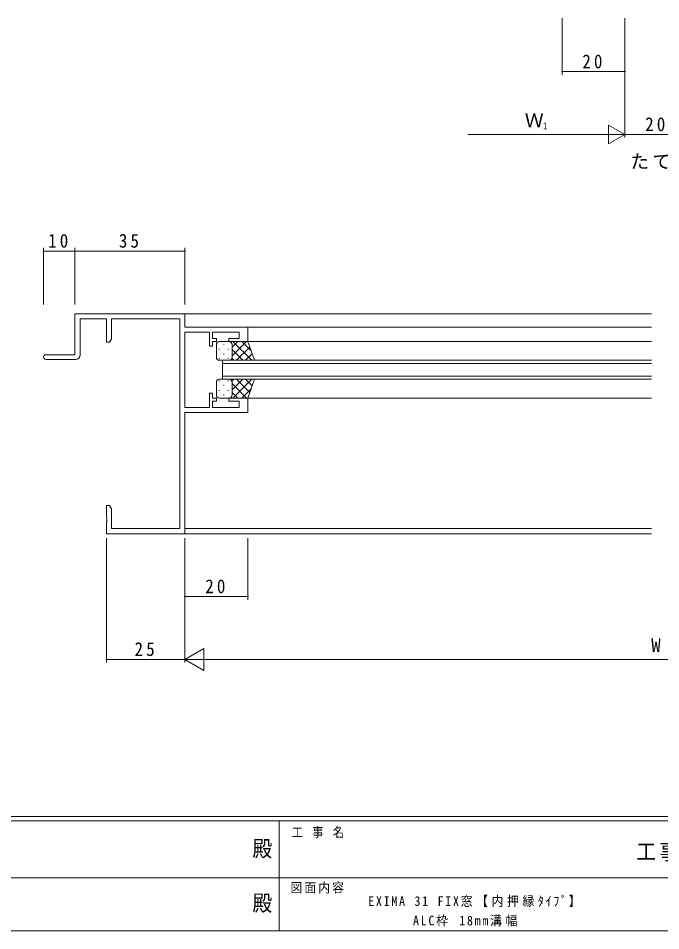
# Model space of a CAD drawing. Units: millimetres on the paper. Extents: x -397 to 397, y -282 to 282.
# Drawn here: x -91.9 to 112.5, y -282.1 to 8.4 of the extents above; entities that cross this region are included whole.
import ezdxf
from ezdxf.enums import TextEntityAlignment as Align

# ---------------------------------------------------------------- set-up
doc = ezdxf.new("R2010")
doc.units = ezdxf.units.MM
for name, color, linetype, lineweight in [('0-1_YKK_ZWAK', 7, 'Continuous', 18), ('0-3_YKK_11', 7, 'Continuous', 18), ('0-4_YKK_12', 2, 'Continuous', 18), ('0-5_YKK_13', 4, 'Continuous', 18), ('0-6_YKK_D', 6, 'Continuous', 18)]:
    doc.layers.add(name, color=color, linetype=linetype, lineweight=lineweight)
doc.layers.add('0-2_USER1', color=7, linetype='Continuous')
doc.styles.add('ＭＳ ゴシック', font='')
doc.styles.get('ＭＳ ゴシック').set_extended_font_data('MS Gothic')

msp = doc.modelspace()

# ---------------------------------------------------------------- linework, layer by layer
at = {"layer": '0-1_YKK_ZWAK'}
for p, q in [((376.092, -245.7), (-393.908, -245.7)), ((338.292, -247.1), (-393.908, -247.1)), ((-8.908, -247.1), (-8.908, -282.1)), ((-136.308, -265.299), (-7.508, -265.299)), ((-7.508, -265.299), (121.292, -265.299)), ((-393.908, -282.1), (338.292, -282.1))]:
    msp.add_line(p, q, dxfattribs=at)
at = {"layer": '0-3_YKK_11'}
for p, q in [((-73.88, -85.7), (-73.88, -98.7)), ((-38.88, -85.7), (-73.88, -85.7)), ((-38.88, -89.9), (-38.88, -85.7)), ((-72.25, -87.33), (-63.88, -87.33)), ((-72.25, -98.7), (-72.25, -87.33)), ((-63.88, -87.33), (-63.88, -94.7)), ((-62.25, -87.33), (-40.51, -87.33)), ((-62.25, -93.609), (-62.25, -87.33)), ((-40.51, -87.33), (-40.51, -154.07)), ((-18.88, -89.9), (-38.88, -89.9)), ((-18.88, -94.5), (-18.88, -89.9)), ((-38.88, -91.53), (-31.08, -91.53)), ((-38.88, -115.47), (-38.88, -91.53)), ((-31.08, -91.53), (-31.08, -96)), ((-30.08, -91.53), (-21.58, -91.53)), ((-30.08, -93.5), (-30.08, -91.53)), ((-21.58, -91.53), (-21.58, -93.5)), ((-63.88, -94.7), (-62.88, -94.7)), ((-62.88, -94.7), (-62.25, -93.609)), ((-28.88, -93.5), (-30.08, -93.5)), ((-30.08, -94.5), (-28.88, -94.5)), ((-30.08, -96), (-30.08, -94.5)), ((-28.88, -94.5), (-28.88, -93.5)), ((-24.88, -93.5), (-24.88, -94.5)), ((-21.58, -93.5), (-24.88, -93.5)), ((-24.88, -94.5), (-18.88, -94.5)), ((-73.88, -98.7), (-83.13, -98.7)), ((-31.08, -96), (-30.08, -96)), ((-83.13, -100.2), (-73.75, -100.2)), ((-31.08, -111), (-31.08, -115.47)), ((-30.08, -111), (-31.08, -111)), ((-30.08, -112.5), (-30.08, -111)), ((-28.88, -112.5), (-30.08, -112.5)), ((-28.88, -113.5), (-28.88, -112.5)), ((-24.88, -112.5), (-24.88, -113.5)), ((-18.88, -112.5), (-24.88, -112.5)), ((-18.88, -117.1), (-18.88, -112.5)), ((-31.08, -115.47), (-38.88, -115.47)), ((-30.08, -113.5), (-28.88, -113.5)), ((-30.08, -115.47), (-30.08, -113.5)), ((-21.58, -115.47), (-30.08, -115.47)), ((-24.88, -113.5), (-21.58, -113.5)), ((-21.58, -113.5), (-21.58, -115.47)), ((-38.88, -117.1), (-18.88, -117.1)), ((-38.88, -155.7), (-38.88, -117.1)), ((-63.88, -146.7), (-63.88, -150.242)), ((-62.88, -146.7), (-63.88, -146.7)), ((-62.25, -147.791), (-62.88, -146.7)), ((-62.25, -154.07), (-62.25, -147.791)), ((-63.88, -150.242), (-63.76, -150.425)), ((-63.76, -150.975), (-63.88, -151.158)), ((-63.76, -150.425), (-63.76, -150.975)), ((-63.88, -151.158), (-63.88, -151.242)), ((-63.88, -151.242), (-63.76, -151.425)), ((-63.76, -151.975), (-63.88, -152.158)), ((-63.88, -152.158), (-63.88, -155.7)), ((-63.76, -151.425), (-63.76, -151.975)), ((-63.88, -155.7), (-38.88, -155.7)), ((-40.51, -154.07), (-62.25, -154.07))]:
    msp.add_line(p, q, dxfattribs=at)
for centre, radius, start, end in [((-83.13, -99.45), 0.75, 89.99999, 270.00001), ((-73.75, -98.7), 1.5, 270.00001, 359.99999)]:
    msp.add_arc(centre, radius, start, end, dxfattribs=at)
at = {"layer": '0-4_YKK_12'}
for p, q in [((109.62, -85.7), (-38.88, -85.7)), ((-38.88, -85.7), (-38.88, -89.6)), ((109.62, -89.9), (-19.18, -89.9)), ((-38.88, -91.83), (-38.88, -115.17)), ((109.62, -94.5), (-19.18, -94.5)), ((-26.881, -100.5), (109.62, -100.5)), ((-26.881, -106.5), (-26.881, -100.5)), ((109.62, -101.5), (-26.881, -101.5)), ((-26.881, -105.5), (109.62, -105.5)), ((109.62, -106.5), (-26.881, -106.5)), ((109.62, -112.5), (-19.18, -112.5)), ((-38.88, -117.4), (-38.88, -155.7)), ((109.62, -154.07), (-38.88, -154.07)), ((109.62, -155.7), (-38.88, -155.7))]:
    msp.add_line(p, q, dxfattribs=at)
at = {"layer": '0-5_YKK_13'}
for p, q in [((-28.88, -99.5), (-28.88, -95.5)), ((-27.88, -94.5), (-24.88, -94.5)), ((-26.517, -95.42), (-26.517, -95.62)), ((-18.88, -94.5), (-24.88, -94.5)), ((-23.88, -96.292), (-22.088, -94.5)), ((-23.88, -99.12), (-19.26, -94.5)), ((-23.88, -95.5), (-23.88, -99.1)), ((-23.612, -94.5), (-17.612, -100.5)), ((-20.784, -94.5), (-17.823, -97.461)), ((-16.737, -100.5), (-18.88, -94.5)), ((-27.932, -96.835), (-27.932, -97.035)), ((-26.517, -98.45), (-26.517, -98.65)), ((-25.102, -96.835), (-25.102, -97.035)), ((-23.88, -95.9), (-23.88, -99.5)), ((-23.88, -97.06), (-20.44, -100.5)), ((-22.432, -100.5), (-18.236, -96.304)), ((-19.603, -100.5), (-17.491, -98.388)), ((-27.932, -99.865), (-27.932, -100.065)), ((-24.88, -100.5), (-27.88, -100.5)), ((-25.102, -99.865), (-25.102, -100.065)), ((-24.88, -100.5), (-16.737, -100.5)), ((-23.937, -99.832), (-23.269, -100.5)), ((-27.932, -107.135), (-27.932, -106.935)), ((-24.88, -106.5), (-27.88, -106.5)), ((-25.102, -107.135), (-25.102, -106.935)), ((-16.737, -106.5), (-24.88, -106.5)), ((-23.937, -107.168), (-23.269, -106.5)), ((-23.88, -109.94), (-20.44, -106.5)), ((-23.612, -112.5), (-17.612, -106.5)), ((-22.432, -106.5), (-18.236, -110.696)), ((-19.603, -106.5), (-17.492, -108.612)), ((-16.737, -106.5), (-18.88, -112.5)), ((-28.88, -107.5), (-28.88, -111.5)), ((-27.932, -110.165), (-27.932, -109.965)), ((-26.517, -108.55), (-26.517, -108.35)), ((-25.102, -110.165), (-25.102, -109.965)), ((-23.88, -111.1), (-23.88, -107.5)), ((-23.88, -107.88), (-19.26, -112.5)), ((-23.88, -111.5), (-23.88, -107.9)), ((-20.784, -112.5), (-17.823, -109.539)), ((-27.88, -112.5), (-24.88, -112.5)), ((-26.517, -111.58), (-26.517, -111.38)), ((-18.88, -112.5), (-24.88, -112.5)), ((-23.88, -110.708), (-22.088, -112.5))]:
    msp.add_line(p, q, dxfattribs=at)
for centre, start, end in [((-27.88, -95.5), 90, 180), ((-24.88, -95.5), 0, 90), ((-24.88, -95.5), 0, 90), ((-27.88, -99.5), 180, 270), ((-24.88, -99.5), 270, 0), ((-24.88, -99.5), 270, 0), ((-27.88, -107.5), 90, 180), ((-24.88, -107.5), 0, 90), ((-24.88, -107.5), 0, 90), ((-27.88, -111.5), 180, 270), ((-24.88, -111.5), 270, 0), ((-24.88, -111.5), 270, 0)]:
    msp.add_arc(centre, 1, start, end, dxfattribs=at)
at = {"layer": '0-6_YKK_D'}
for p, q in [((81.12, 8.402), (81.12, -9.598)), ((101.12, 8.402), (101.12, -29.598)), ((101.12, 8.402), (101.12, -29.598)), ((101.12, 8.402), (101.12, -9.598)), ((81.12, -8.598), (101.12, -8.598)), ((95.924, -25.598), (95.924, -31.598)), ((101.12, -28.598), (95.924, -25.598)), ((95.12, -28.598), (51.12, -28.598)), ((101.12, -28.598), (90.728, -28.598)), ((101.12, -28.598), (95.924, -31.598)), ((101.12, -28.598), (121.12, -28.598)), ((-83.88, -82.7), (-83.88, -64.7)), ((-73.88, -65.7), (-83.88, -65.7)), ((-73.88, -82.7), (-73.88, -64.7)), ((-73.88, -82.7), (-73.88, -64.7)), ((-38.88, -65.7), (-73.88, -65.7)), ((-38.88, -82.7), (-38.88, -64.7)), ((-63.88, -157.07), (-63.88, -196.7)), ((-38.88, -157.07), (-38.88, -176.7)), ((-38.88, -157.07), (-38.88, -196.7)), ((-38.88, -157.07), (-38.88, -196.7)), ((-18.88, -157.07), (-18.88, -176.7)), ((-38.88, -175.7), (-18.88, -175.7)), ((-38.88, -195.7), (-32.818, -192.2)), ((-32.818, -199.2), (-32.818, -192.2)), ((-63.88, -195.7), (-38.88, -195.7)), ((-38.88, -195.7), (-26.756, -195.7)), ((-38.88, -195.7), (-32.818, -199.2)), ((254.12, -195.7), (-31.88, -195.7))]:
    msp.add_line(p, q, dxfattribs=at)
for centre, start, end in [((81.12, -8.598), 0, 180), ((81.12, -8.598), 180, 0), ((101.12, -8.598), 0, 180), ((101.12, -8.598), 180, 0), ((-83.88, -65.7), 0, 180), ((-83.88, -65.7), 180, 0), ((-73.88, -65.7), 0, 180), ((-73.88, -65.7), 0, 180), ((-73.88, -65.7), 180, 0), ((-73.88, -65.7), 180, 0), ((-38.88, -65.7), 0, 180), ((-38.88, -65.7), 180, 0), ((-38.88, -175.7), 0, 180), ((-38.88, -175.7), 180, 0), ((-18.88, -175.7), 0, 180), ((-18.88, -175.7), 180, 0), ((-63.88, -195.7), 0, 180), ((-63.88, -195.7), 180, 0)]:
    msp.add_arc(centre, 0.106, start, end, dxfattribs=at)

# ---------------------------------------------------------------- texts
at = {"layer": '0-1_YKK_ZWAK', "style": 'ＭＳ ゴシック', "width": 0.9}
for p in [(-17.39, -260.056), (-17.39, -277.378)]:
    msp.add_text('殿', height=5.132, dxfattribs=at).set_placement(p, align=Align.BOTTOM_LEFT)
at = {"layer": '0-1_YKK_ZWAK', "attachment_point": 7, "style": 'ＭＳ ゴシック'}
for s, insert, char_height in [('\\T1.22;\\W0.85;工\\~事\\~名', (-4.896, -252.633), 3.079), ('\\T1.17;\\W0.9;工事', (104.723, -260.056), 5.132), ('\\T1.17;\\W0.9;図面内容', (-5.291, -270.248), 3.079)]:
    msp.add_mtext(s, dxfattribs=dict(at, insert=insert, char_height=char_height))
at = {"layer": '0-2_USER1', "attachment_point": 7, "style": 'ＭＳ ゴシック'}
for s, insert, char_height in [('\\T1.17;たて骨', (102.841, -39.869), 4.399), ('\\T1.3;\\W0.9;EXIMA\\~31\\~FIX窓【内押縁ﾀｲﾌﾟ】', (19.469, -274.549), 3.079), ('\\T1.3;\\W0.9;ALC枠\\~18mm溝幅', (33.709, -280.725), 3.079)]:
    msp.add_mtext(s, dxfattribs=dict(at, insert=insert, char_height=char_height))
at = {"layer": '0-6_YKK_D', "color": 7, "style": 'ＭＳ ゴシック'}
for s, height, p in [('Ｗ', 4.399, (69.28, -27.598)), ('1', 2.199, (75.04, -27.598)), ('W', 4.399, (109.52, -194.7))]:
    msp.add_text(s, height=height, dxfattribs=at).set_placement(p, align=Align.BOTTOM_LEFT)
at = {"layer": '0-6_YKK_D', "color": 7, "char_height": 4.399, "attachment_point": 7, "style": 'ＭＳ ゴシック'}
for s, insert in [('\\T1.37;\\W0.9;20', (87.6, -7.598)), ('\\T1.37;\\W0.9;20', (107.6, -27.598)), ('\\T1.37;\\W0.9;10', (-82.4, -64.7)), ('\\T1.37;\\W0.9;35', (-59.9, -64.7)), ('\\T1.37;\\W0.9;20', (-32.4, -174.7)), ('\\T1.37;\\W0.9;25', (-54.9, -194.7))]:
    msp.add_mtext(s, dxfattribs=dict(at, insert=insert))

doc.saveas('drawing.dxf')
